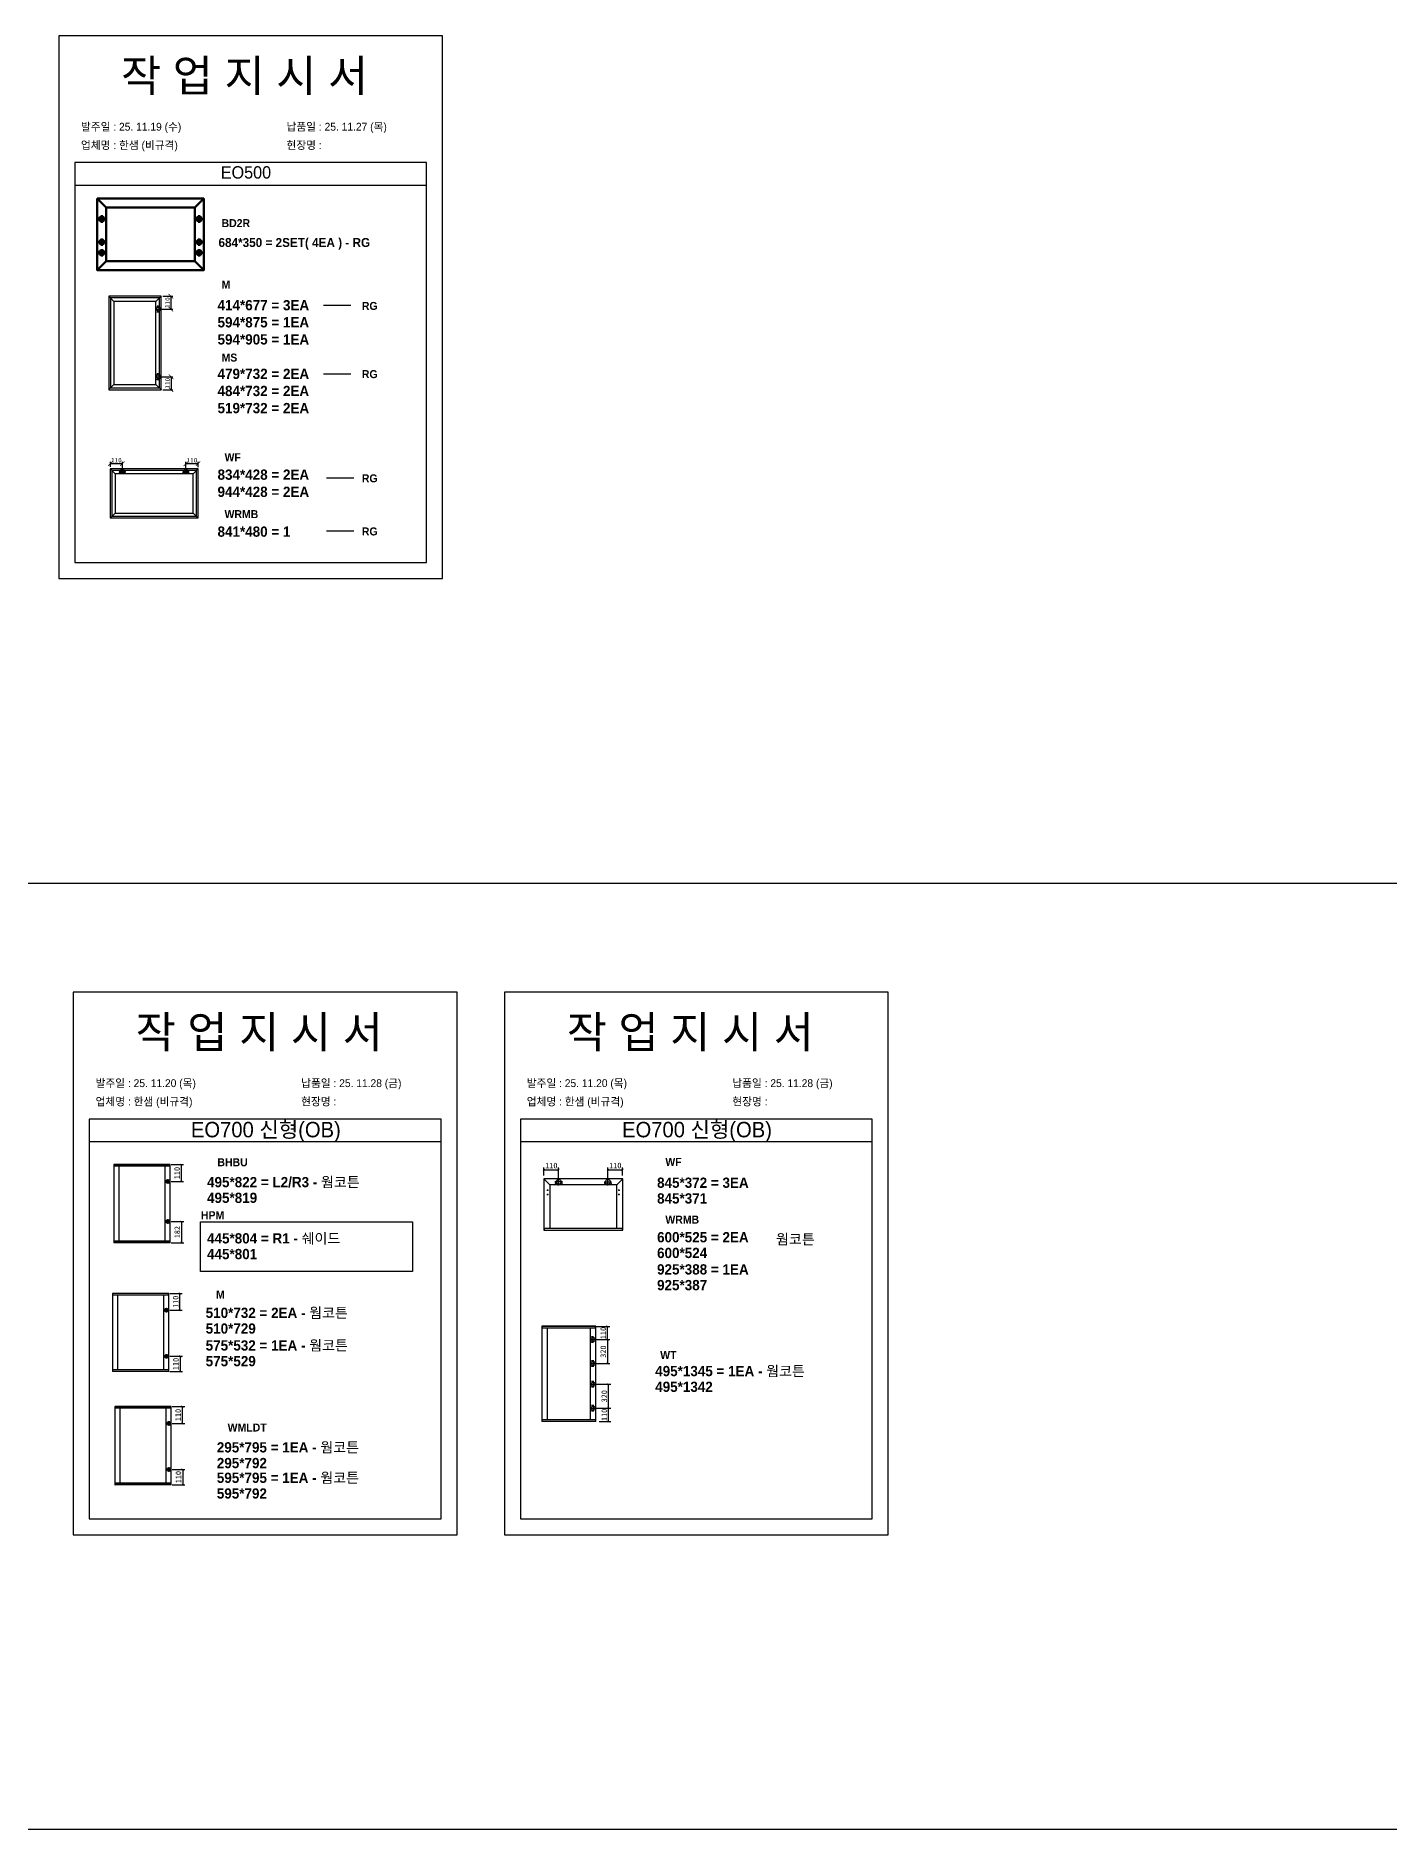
# Model space of a CAD drawing. Header units: millimetres. Extents: x -44117 to 256353, y -2095463 to 65325.
# Drawn here: x 114635 to 120560, y -491777 to -483923 of the extents above; entities that cross this region are included whole.
import ezdxf

# ---------------------------------------------------------------- set-up
doc = ezdxf.new("R2010")
doc.units = ezdxf.units.MM
doc.header["$LTSCALE"] = 10
doc.layers.add('Layer1', color=7, linetype='Continuous', lineweight=70)
doc.styles.add('MtX_Gulim', font='')
doc.styles.get('MtX_Gulim').set_extended_font_data('Gulim', bold=True)
doc.dimstyles.new('ISO-25', dxfattribs={"dimtxt": 2.5, "dimasz": 2.5, "dimexe": 1, "dimexo": 1, "dimtad": 1, "dimtxsty": 'Standard', "dimblk": 'ARCHTICK', "dimcen": 2.5, "dimadec": 0, "dimazin": 0, "dimtfac": 1, "dimtmove": 0, "dimatfit": 3, "dimfxl": 0, "dimarcsym": 0})

# ---------------------------------------------------------------- blocks, each defined once
blk = doc.blocks.new('_ArchTick')
at = {"color": 0, "linetype": 'ByBlock', "const_width": 0.15}
blk.add_lwpolyline([(-0.5, -0.5), (0.5, 0.5)], dxfattribs=at)
blk = doc.blocks.new('*D3932')
at = {"color": 0, "lineweight": -2}
for p, q in [((114961.1, -485811.3), (114961.1, -485788.8)), ((115013.8, -485821.2), (115013.8, -485788.8)), ((114961.1, -485796.8), (115013.8, -485796.8))]:
    blk.add_line(p, q, dxfattribs=at)
at = {"layer": 'Defpoints', "color": 0}
for p in [(114961.1, -485819.3), (115013.8, -485796.8), (115013.8, -485829.2)]:
    blk.add_point(p, dxfattribs=at)
at = {"color": 0, "lineweight": -2, "xscale": 20, "yscale": 20, "zscale": 20, "rotation": 180}
blk.add_blockref('_ArchTick', (114961.1, -485796.8), dxfattribs=at)
at = {"color": 0, "lineweight": -2, "xscale": 20, "yscale": 20, "zscale": 20}
blk.add_blockref('_ArchTick', (115013.8, -485796.8), dxfattribs=at)
at = {"color": 0, "insert": (114987.4, -485781.8), "char_height": 20, "attachment_point": 5}
blk.add_mtext('110', dxfattribs=at)
blk = doc.blocks.new('*D3933')
at = {"color": 0, "lineweight": -2}
for p, q in [((115291.8, -485821.2), (115291.8, -485788.8)), ((115344.9, -485811.8), (115344.9, -485788.8)), ((115291.8, -485796.8), (115344.9, -485796.8))]:
    blk.add_line(p, q, dxfattribs=at)
at = {"layer": 'Defpoints', "color": 0}
for p in [(115291.8, -485829.2), (115344.9, -485796.8), (115344.9, -485819.8)]:
    blk.add_point(p, dxfattribs=at)
at = {"color": 0, "lineweight": -2, "xscale": 20, "yscale": 20, "zscale": 20, "rotation": 180}
blk.add_blockref('_ArchTick', (115291.8, -485796.8), dxfattribs=at)
at = {"color": 0, "lineweight": -2, "xscale": 20, "yscale": 20, "zscale": 20}
blk.add_blockref('_ArchTick', (115344.9, -485796.8), dxfattribs=at)
at = {"color": 0, "insert": (115318.4, -485781.8), "char_height": 20, "attachment_point": 5}
blk.add_mtext('110', dxfattribs=at)
blk = doc.blocks.new('*D4007')
at = {"color": 0, "lineweight": -2}
for p, q in [((115191.6, -485063.7), (115234.2, -485063.7)), ((115226.2, -485063.7), (115226.2, -485119.8)), ((115181.1, -485119.8), (115234.2, -485119.8))]:
    blk.add_line(p, q, dxfattribs=at)
at = {"layer": 'Defpoints', "color": 0}
for p in [(115183.6, -485063.7), (115173.1, -485119.8), (115226.2, -485119.8)]:
    blk.add_point(p, dxfattribs=at)
at = {"color": 0, "lineweight": -2, "xscale": 20, "yscale": 20, "zscale": 20}
for p, rotation in [((115226.2, -485063.7), 90), ((115226.2, -485119.8), 270)]:
    blk.add_blockref('_ArchTick', p, dxfattribs=dict(at, rotation=rotation))
at = {"color": 0, "insert": (115211.2, -485091.8), "char_height": 20, "attachment_point": 5, "rotation": 90}
blk.add_mtext('110', dxfattribs=at)
blk = doc.blocks.new('*D4008')
at = {"color": 0, "lineweight": -2}
for p, q in [((115181, -485416.3), (115234.7, -485416.3)), ((115191.1, -485473), (115234.7, -485473)), ((115226.7, -485416.3), (115226.7, -485473))]:
    blk.add_line(p, q, dxfattribs=at)
at = {"layer": 'Defpoints', "color": 0}
for p in [(115173, -485416.3), (115183.1, -485473), (115226.7, -485473)]:
    blk.add_point(p, dxfattribs=at)
at = {"color": 0, "lineweight": -2, "xscale": 20, "yscale": 20, "zscale": 20}
for p, rotation in [((115226.7, -485416.3), 90), ((115226.7, -485473), 270)]:
    blk.add_blockref('_ArchTick', p, dxfattribs=dict(at, rotation=rotation))
at = {"color": 0, "insert": (115211.7, -485444.7), "char_height": 20, "attachment_point": 5, "rotation": 90}
blk.add_mtext('110', dxfattribs=at)
blk = doc.blocks.new('*D4015')
at = {"color": 0, "lineweight": -2}
for p, q in [((115227.4, -488866.9), (115282, -488866.9)), ((115272, -488940.5), (115272, -488866.9)), ((115227.4, -488940.5), (115282, -488940.5))]:
    blk.add_line(p, q, dxfattribs=at)
at = {"layer": 'Defpoints', "color": 0}
for p in [(115212.4, -488866.9), (115272, -488866.9), (115212.4, -488940.5)]:
    blk.add_point(p, dxfattribs=at)
at = {"color": 0, "lineweight": -2, "xscale": 10, "yscale": 10, "zscale": 10}
for p, rotation in [((115272, -488866.9), 90), ((115272, -488940.5), 270)]:
    blk.add_blockref('_ArchTick', p, dxfattribs=dict(at, rotation=rotation))
at = {"color": 0, "insert": (115253.2, -488903.7), "char_height": 25, "attachment_point": 5, "rotation": 90}
blk.add_mtext('110', dxfattribs=at)
blk = doc.blocks.new('*D4016')
at = {"color": 0, "lineweight": -2}
for p, q in [((115227.4, -489116.1), (115282.9, -489116.1)), ((115272.9, -489116.1), (115272.9, -489209.3)), ((115227.4, -489209.3), (115282.9, -489209.3))]:
    blk.add_line(p, q, dxfattribs=at)
at = {"layer": 'Defpoints', "color": 0}
for p in [(115212.4, -489116.1), (115212.4, -489209.3), (115272.9, -489209.3)]:
    blk.add_point(p, dxfattribs=at)
at = {"color": 0, "lineweight": -2, "xscale": 10, "yscale": 10, "zscale": 10}
for p, rotation in [((115272.9, -489116.1), 90), ((115272.9, -489209.3), 270)]:
    blk.add_blockref('_ArchTick', p, dxfattribs=dict(at, rotation=rotation))
at = {"color": 0, "insert": (115254.2, -489162.7), "char_height": 25, "attachment_point": 5, "rotation": 90}
blk.add_mtext('182', dxfattribs=at)
blk = doc.blocks.new('*D4017')
at = {"color": 0, "lineweight": -2}
for p, q in [((116859.4, -488914.6), (116859.4, -488880.1)), ((116859.4, -488890.1), (116923.9, -488890.1)), ((116923.9, -488927.4), (116923.9, -488880.1))]:
    blk.add_line(p, q, dxfattribs=at)
at = {"layer": 'Defpoints', "color": 0}
for p in [(116859.4, -488929.6), (116923.9, -488890.1), (116923.9, -488942.4)]:
    blk.add_point(p, dxfattribs=at)
at = {"color": 0, "lineweight": -2, "xscale": 10, "yscale": 10, "zscale": 10, "rotation": 180}
blk.add_blockref('_ArchTick', (116859.4, -488890.1), dxfattribs=at)
at = {"color": 0, "lineweight": -2, "xscale": 10, "yscale": 10, "zscale": 10}
blk.add_blockref('_ArchTick', (116923.9, -488890.1), dxfattribs=at)
at = {"color": 0, "insert": (116891.7, -488871.3), "char_height": 25, "attachment_point": 5}
blk.add_mtext('110', dxfattribs=at)
blk = doc.blocks.new('*D4018')
at = {"color": 0, "lineweight": -2}
for p, q in [((117139.5, -488927.4), (117139.5, -488880.1)), ((117139.5, -488890.1), (117204, -488890.1)), ((117204, -488914.6), (117204, -488880.1))]:
    blk.add_line(p, q, dxfattribs=at)
at = {"layer": 'Defpoints', "color": 0}
for p in [(117204, -488890.1), (117204, -488929.6), (117139.5, -488942.4)]:
    blk.add_point(p, dxfattribs=at)
at = {"color": 0, "lineweight": -2, "xscale": 10, "yscale": 10, "zscale": 10, "rotation": 180}
blk.add_blockref('_ArchTick', (117139.5, -488890.1), dxfattribs=at)
at = {"color": 0, "lineweight": -2, "xscale": 10, "yscale": 10, "zscale": 10}
blk.add_blockref('_ArchTick', (117204, -488890.1), dxfattribs=at)
at = {"color": 0, "insert": (117171.7, -488871.3), "char_height": 25, "attachment_point": 5}
blk.add_mtext('110', dxfattribs=at)
blk = doc.blocks.new('*D4019')
at = {"color": 0, "lineweight": -2}
for p, q in [((115221.3, -489431.1), (115275.9, -489431.1)), ((115265.9, -489504.7), (115265.9, -489431.1)), ((115221.3, -489504.7), (115275.9, -489504.7))]:
    blk.add_line(p, q, dxfattribs=at)
at = {"layer": 'Defpoints', "color": 0}
for p in [(115206.3, -489431.1), (115265.9, -489431.1), (115206.3, -489504.7)]:
    blk.add_point(p, dxfattribs=at)
at = {"color": 0, "lineweight": -2, "xscale": 10, "yscale": 10, "zscale": 10}
for p, rotation in [((115265.9, -489431.1), 90), ((115265.9, -489504.7), 270)]:
    blk.add_blockref('_ArchTick', p, dxfattribs=dict(at, rotation=rotation))
at = {"color": 0, "insert": (115247.1, -489467.9), "char_height": 25, "attachment_point": 5, "rotation": 90}
blk.add_mtext('110', dxfattribs=at)
blk = doc.blocks.new('*D4020')
at = {"color": 0, "lineweight": -2}
for p, q in [((115221.3, -489706.6), (115276.9, -489706.6)), ((115266.9, -489706.6), (115266.9, -489773.5)), ((115221.3, -489773.5), (115276.9, -489773.5))]:
    blk.add_line(p, q, dxfattribs=at)
at = {"layer": 'Defpoints', "color": 0}
for p in [(115206.3, -489706.6), (115206.3, -489773.5), (115266.9, -489773.5)]:
    blk.add_point(p, dxfattribs=at)
at = {"color": 0, "lineweight": -2, "xscale": 10, "yscale": 10, "zscale": 10}
for p, rotation in [((115266.9, -489706.6), 90), ((115266.9, -489773.5), 270)]:
    blk.add_blockref('_ArchTick', p, dxfattribs=dict(at, rotation=rotation))
at = {"color": 0, "insert": (115248.1, -489740), "char_height": 25, "attachment_point": 5, "rotation": 90}
blk.add_mtext('110', dxfattribs=at)
blk = doc.blocks.new('*D4021')
at = {"color": 0, "lineweight": -2}
for p, q in [((115232.2, -489926.7), (115286.8, -489926.7)), ((115276.8, -490000.3), (115276.8, -489926.7)), ((115232.2, -490000.3), (115286.8, -490000.3))]:
    blk.add_line(p, q, dxfattribs=at)
at = {"layer": 'Defpoints', "color": 0}
for p in [(115217.2, -489926.7), (115276.8, -489926.7), (115217.2, -490000.3)]:
    blk.add_point(p, dxfattribs=at)
at = {"color": 0, "lineweight": -2, "xscale": 10, "yscale": 10, "zscale": 10}
for p, rotation in [((115276.8, -489926.7), 90), ((115276.8, -490000.3), 270)]:
    blk.add_blockref('_ArchTick', p, dxfattribs=dict(at, rotation=rotation))
at = {"color": 0, "insert": (115258.1, -489963.5), "char_height": 25, "attachment_point": 5, "rotation": 90}
blk.add_mtext('110', dxfattribs=at)
blk = doc.blocks.new('*D4022')
at = {"color": 0, "lineweight": -2}
for p, q in [((115232.2, -490202.1), (115287.8, -490202.1)), ((115277.8, -490202.1), (115277.8, -490269)), ((115232.2, -490269), (115287.8, -490269))]:
    blk.add_line(p, q, dxfattribs=at)
at = {"layer": 'Defpoints', "color": 0}
for p in [(115217.2, -490202.1), (115217.2, -490269), (115277.8, -490269)]:
    blk.add_point(p, dxfattribs=at)
at = {"color": 0, "lineweight": -2, "xscale": 10, "yscale": 10, "zscale": 10}
for p, rotation in [((115277.8, -490202.1), 90), ((115277.8, -490269), 270)]:
    blk.add_blockref('_ArchTick', p, dxfattribs=dict(at, rotation=rotation))
at = {"color": 0, "insert": (115259, -490235.6), "char_height": 25, "attachment_point": 5, "rotation": 90}
blk.add_mtext('110', dxfattribs=at)
blk = doc.blocks.new('*D4023')
at = {"color": 0, "lineweight": -2}
for p, q in [((117090, -489575.5), (117147.9, -489575.5)), ((117090, -489633.4), (117147.9, -489633.4)), ((117137.9, -489633.4), (117137.9, -489575.5))]:
    blk.add_line(p, q, dxfattribs=at)
at = {"layer": 'Defpoints', "color": 0}
for p in [(117075, -489575.5), (117075, -489633.4), (117137.9, -489575.5)]:
    blk.add_point(p, dxfattribs=at)
at = {"color": 0, "lineweight": -2, "xscale": 10, "yscale": 10, "zscale": 10}
for p, rotation in [((117137.9, -489575.5), 90), ((117137.9, -489633.4), 270)]:
    blk.add_blockref('_ArchTick', p, dxfattribs=dict(at, rotation=rotation))
at = {"color": 0, "insert": (117119.2, -489604.5), "char_height": 25, "attachment_point": 5, "rotation": 90}
blk.add_mtext('110', dxfattribs=at)
blk = doc.blocks.new('*D4024')
at = {"color": 0, "lineweight": -2}
for p, q in [((117090, -489934), (117152.5, -489934)), ((117142.5, -489992.5), (117142.5, -489934)), ((117101.6, -489992.5), (117152.5, -489992.5))]:
    blk.add_line(p, q, dxfattribs=at)
at = {"layer": 'Defpoints', "color": 0}
for p in [(117075, -489934), (117142.5, -489934), (117086.6, -489992.5)]:
    blk.add_point(p, dxfattribs=at)
at = {"color": 0, "lineweight": -2, "xscale": 10, "yscale": 10, "zscale": 10}
for p, rotation in [((117142.5, -489934), 90), ((117142.5, -489992.5), 270)]:
    blk.add_blockref('_ArchTick', p, dxfattribs=dict(at, rotation=rotation))
at = {"color": 0, "insert": (117123.7, -489963.2), "char_height": 25, "attachment_point": 5, "rotation": 90}
blk.add_mtext('110', dxfattribs=at)
blk = doc.blocks.new('*D4025')
at = {"color": 0, "lineweight": -2}
for p, q in [((117090, -489828.8), (117152.5, -489828.8)), ((117142.5, -489934), (117142.5, -489828.8)), ((117090, -489934), (117152.5, -489934))]:
    blk.add_line(p, q, dxfattribs=at)
at = {"layer": 'Defpoints', "color": 0}
for p in [(117075, -489828.8), (117142.5, -489828.8), (117075, -489934)]:
    blk.add_point(p, dxfattribs=at)
at = {"color": 0, "lineweight": -2, "xscale": 10, "yscale": 10, "zscale": 10}
for p, rotation in [((117142.5, -489828.8), 90), ((117142.5, -489934), 270)]:
    blk.add_blockref('_ArchTick', p, dxfattribs=dict(at, rotation=rotation))
at = {"color": 0, "insert": (117123.7, -489881.4), "char_height": 25, "attachment_point": 5, "rotation": 90}
blk.add_mtext('320', dxfattribs=at)
blk = doc.blocks.new('*D4026')
at = {"color": 0, "lineweight": -2}
for p, q in [((117090, -489633.4), (117147.9, -489633.4)), ((117137.9, -489633.4), (117137.9, -489738.6)), ((117090, -489738.6), (117147.9, -489738.6))]:
    blk.add_line(p, q, dxfattribs=at)
at = {"layer": 'Defpoints', "color": 0}
for p in [(117075, -489633.4), (117075, -489738.6), (117137.9, -489738.6)]:
    blk.add_point(p, dxfattribs=at)
at = {"color": 0, "lineweight": -2, "xscale": 10, "yscale": 10, "zscale": 10}
for p, rotation in [((117137.9, -489633.4), 90), ((117137.9, -489738.6), 270)]:
    blk.add_blockref('_ArchTick', p, dxfattribs=dict(at, rotation=rotation))
at = {"color": 0, "insert": (117119.2, -489686), "char_height": 25, "attachment_point": 5, "rotation": 90}
blk.add_mtext('320', dxfattribs=at)

msp = doc.modelspace()

# ---------------------------------------------------------------- linework, layer by layer
for p, q in [((116344.99438, -484478.3232), (114804.99438, -484478.3232)), ((116344.99438, -484578.3232), (114804.99438, -484578.3232)), ((115183.60369, -485063.22265, 20.09702), (114954.0238, -485063.22265, 20.09702)), ((114954.0238, -485063.22265, 20.09702), (114954.0238, -485472.96613, 20.09702)), ((114954.5398, -485063.73865, 94.61404), (114954.0238, -485063.73865, 94.61404)), ((114954.5398, -485063.73865, 94.61404), (114954.5398, -485063.22265, 94.61404)), ((114976.98179, -485086.18064, 20.09702), (114954.5398, -485063.73865, 20.09702)), ((115175.98534, -485070.841, 20.09702), (114961.64215, -485070.841, 20.09702)), ((114961.64215, -485070.841, 20.09702), (114961.64215, -485465.34778, 20.09702)), ((115160.6457, -485086.18064, 20.09702), (115183.08769, -485063.73865, 20.09702)), ((115175.98534, -485465.34778, 20.09702), (115175.98534, -485070.841, 20.09702)), ((115183.08769, -485063.73865, 94.61404), (115183.08769, -485063.22265, 94.61404)), ((115183.08769, -485063.73865, 94.61404), (115183.08769, -485063.22265, 94.61404)), ((115183.08769, -485063.73865, 94.61404), (115183.60369, -485063.73865, 94.61404)), ((115183.08769, -485063.73865, 94.61404), (115183.60369, -485063.73865, 94.61404)), ((115183.60369, -485472.96613, 20.09702), (115183.60369, -485063.22265, 20.09702)), ((115160.6457, -485086.18064, 20.09702), (114976.98179, -485086.18064, 20.09702)), ((114976.98179, -485086.18064, 20.09702), (114976.98179, -485450.00814, 20.09702)), ((115159.01257, -485119.84549, 20.09702), (115187.08993, -485119.84549, 20.09702)), ((115160.6457, -485450.00814, 20.09702), (115160.6457, -485086.18064, 20.09702)), ((115164.55783, -485108.26354, 20.09702), (115172.27912, -485108.26354, 20.09702)), ((115164.55783, -485131.42743, 20.09702), (115172.27912, -485131.42743, 20.09702)), ((115168.41847, -485112.12419, 20.09702), (115168.41847, -485104.4029, 20.09702)), ((115168.41847, -485135.28808, 20.09702), (115168.41847, -485127.56679, 20.09702)), ((115173.05125, -485105.8068, 20.09702), (115173.05125, -485133.88417, 20.09702)), ((114954.5398, -485472.45013, 94.61404), (114954.0238, -485472.45013, 94.61404)), ((114954.0238, -485472.96613, 20.09702), (115183.60369, -485472.96613, 20.09702)), ((114976.98179, -485450.00814, 20.09702), (114954.5398, -485472.45013, 20.09702)), ((114954.5398, -485472.45013, 94.61404), (114954.5398, -485472.96613, 94.61404)), ((114961.64215, -485465.34778, 20.09702), (115175.98534, -485465.34778, 20.09702)), ((114976.98179, -485450.00814, 20.09702), (115160.6457, -485450.00814, 20.09702)), ((115159.0108, -485416.34329, 20.09702), (115187.08816, -485416.34329, 20.09702)), ((115160.6422, -485450.00814, 20.09702), (115183.08935, -485472.45013, 20.09702)), ((115164.29868, -485404.76134, 20.09702), (115172.01997, -485404.76134, 20.09702)), ((115164.29868, -485427.92523, 20.09702), (115172.01997, -485427.92523, 20.09702)), ((115168.15932, -485400.90069, 20.09702), (115168.15932, -485408.62199, 20.09702)), ((115168.15932, -485424.06458, 20.09702), (115168.15932, -485431.78588, 20.09702)), ((115173.04948, -485402.3046, 20.09702), (115173.04948, -485430.38196, 20.09702)), ((115181.54645, -485472.9679, 20.09702), (115181.54468, -485472.96613, 20.09702)), ((115183.08769, -485472.45013, 94.61404), (115183.60369, -485472.45013, 94.61404)), ((115183.08769, -485472.45013, 94.61404), (115183.08769, -485472.96613, 94.61404)), ((115183.08769, -485472.45013, 94.61404), (115183.60369, -485472.45013, 94.61404)), ((115183.08769, -485472.45013, 94.61404), (115183.08769, -485472.96613, 94.61404)), ((114960.65639, -485819.28959), (114960.65639, -486034.58859)), ((115344.912, -485819.28959), (114960.65639, -485819.28959)), ((114961.14029, -485819.77349, 69.88173), (114960.65639, -485819.77349, 69.88173)), ((114961.14029, -485819.77349, 69.88173), (114960.65639, -485819.77349, 69.88173)), ((114961.14029, -485819.77349, 69.88173), (114961.14029, -485819.28959, 69.88173)), ((114961.14029, -485819.77349, 69.88173), (114961.14029, -485819.28959, 69.88173)), ((114982.18629, -485840.81949), (114961.14029, -485819.77349)), ((114967.80084, -485826.43404), (114967.80084, -486027.44414)), ((115337.76755, -485826.43404), (114967.80084, -485826.43404)), ((114982.18629, -485840.81949), (114982.18629, -486013.05869)), ((115323.3821, -485840.81949), (114982.18629, -485840.81949)), ((115006.51604, -485833.53022), (114999.27504, -485833.53022)), ((115000.59162, -485829.18562), (115026.92244, -485829.18562)), ((115002.89554, -485837.15071), (115002.89554, -485829.90972)), ((115013.75704, -485842.35103), (115013.75704, -485816.0202)), ((115028.23903, -485833.53022), (115020.99804, -485833.53022)), ((115024.61853, -485837.15071), (115024.61853, -485829.90972)), ((115277.32936, -485833.77324), (115284.57036, -485833.77324)), ((115278.64594, -485829.18728), (115304.97677, -485829.18728)), ((115280.94986, -485837.39374), (115280.94986, -485830.15274)), ((115291.81136, -485842.35269), (115291.81136, -485816.02187)), ((115299.05236, -485833.77324), (115306.29335, -485833.77324)), ((115302.67286, -485837.39374), (115302.67286, -485830.15274)), ((115323.3821, -485840.82277), (115344.4281, -485819.77194)), ((115323.3821, -486013.05869), (115323.3821, -485840.81949)), ((115337.76755, -486027.44414), (115337.76755, -485826.43404)), ((115344.4281, -485819.77349, 69.88173), (115344.4281, -485819.28959, 69.88173)), ((115344.4281, -485819.77349, 69.88173), (115344.4281, -485819.28959, 69.88173)), ((115344.4281, -485819.77349, 69.88173), (115344.912, -485819.77349, 69.88173)), ((115344.4281, -485819.77349, 69.88173), (115344.912, -485819.77349, 69.88173)), ((115344.912, -486034.58859), (115344.912, -485819.28959)), ((115344.91367, -485821.21886), (115344.912, -485821.22052)), ((114982.18629, -486013.05869), (114961.14029, -486034.10469)), ((114982.18629, -486013.05869), (115323.3821, -486013.05869)), ((115323.3821, -486013.05869), (115344.4281, -486034.10469)), ((114961.14029, -486034.10469, 69.88173), (114960.65639, -486034.10469, 69.88173)), ((114960.65639, -486034.58859), (115344.912, -486034.58859)), ((114961.14029, -486034.10469, 69.88173), (114961.14029, -486034.58859, 69.88173)), ((114967.80084, -486027.44414), (115337.76755, -486027.44414)), ((115344.4281, -486034.10469, 69.88173), (115344.4281, -486034.58859, 69.88173)), ((115344.4281, -486034.10469, 69.88173), (115344.912, -486034.10469, 69.88173)), ((116408.97864, -488667.34212), (114868.97864, -488667.34212)), ((118296.57966, -488667.34212), (116756.57966, -488667.34212)), ((116408.97864, -488767.34212), (114868.97864, -488767.34212)), ((118296.57966, -488767.34212), (116756.57966, -488767.34212)), ((114976.50242, -488867.17663), (114976.50242, -489209.06351)), ((115223.00306, -488867.61936), (114976.50242, -488867.61936)), ((115223.00306, -488874.30952), (114976.50242, -488874.30952)), ((115222.7571, -488866.93066), (114976.74838, -488866.93066)), ((114998.39302, -488873.81759), (114998.39302, -489201.93063)), ((115200.8665, -489201.93063), (115200.8665, -488874.30952)), ((115221.77325, -488874.30952), (115221.77325, -488866.93066)), ((115223.00306, -489209.06351), (115223.00306, -488867.17663)), ((116859.10094, -488929.64181), (116859.10094, -489153.98214)), ((116885.44169, -488955.98256), (116859.18763, -488929.43253)), ((117203.98677, -488929.34585), (116859.3969, -488929.34585)), ((116923.91695, -488958.51166), (116923.91695, -488926.22483)), ((117139.46674, -488958.51166), (117139.46674, -488926.22483)), ((117177.94199, -488955.98256), (117204.19605, -488929.43253)), ((117204.28274, -489153.98214), (117204.28274, -488929.64181)), ((116872.4193, -488979.06772), (116878.33857, -488979.06772)), ((116872.4193, -488998.00938), (116878.33857, -488998.00938)), ((116875.37894, -488976.10808), (116875.37894, -488982.02735)), ((116875.37894, -488995.04974), (116875.37894, -489000.96901)), ((116885.44169, -488955.98256), (116885.44169, -489145.99112)), ((117177.94199, -488955.98256), (116885.44169, -488955.98256)), ((116940.06037, -488942.36824), (116907.77354, -488942.36824)), ((116912.9663, -488948.28751), (116908.23089, -488948.28751)), ((116910.59859, -488945.9198), (116910.59859, -488950.65522)), ((116939.60302, -488948.28751), (116934.8676, -488948.28751)), ((116937.23531, -488945.9198), (116937.23531, -488950.65522)), ((117123.32332, -488942.36824), (117155.61015, -488942.36824)), ((117128.51609, -488948.28751), (117123.78067, -488948.28751)), ((117126.14838, -488945.9198), (117126.14838, -488950.65522)), ((117155.1528, -488948.28751), (117150.41739, -488948.28751)), ((117152.7851, -488945.9198), (117152.7851, -488950.65522)), ((117177.94199, -489145.3992), (117177.94199, -488955.98256)), ((117190.96439, -488979.06772), (117185.04512, -488979.06772)), ((117190.96439, -488998.00938), (117185.04512, -488998.00938)), ((117188.00475, -488976.10808), (117188.00475, -488982.02735)), ((117188.00475, -488995.04974), (117188.00475, -489000.96901)), ((116859.10094, -489145.3992), (117204.28274, -489145.3992)), ((116859.10094, -489153.4494), (117203.98677, -489153.4494)), ((116859.3969, -489154.2781), (117203.98677, -489154.2781)), ((116860.58076, -489145.3992), (116860.58076, -489154.2781)), ((117202.80292, -489154.2781), (117202.80292, -489145.3992)), ((115223.00306, -489201.93063), (114976.50242, -489201.93063)), ((115223.00306, -489208.62079), (114976.50242, -489208.62079)), ((115222.7571, -489209.30948), (114976.74838, -489209.30948)), ((114977.73223, -489209.30948), (114977.73223, -489201.93063)), ((115221.77325, -489201.93063), (115221.77325, -489209.30948)), ((114970.42012, -489431.32638), (114970.42012, -489773.21327)), ((115216.92076, -489431.76911), (114970.42012, -489431.76911)), ((115216.92076, -489438.45927), (114970.42012, -489438.45927)), ((115216.6748, -489431.08042), (114970.66608, -489431.08042)), ((114992.31072, -489437.96735), (114992.31072, -489766.08038)), ((115194.7842, -489766.08038), (115194.7842, -489438.45927)), ((115215.69095, -489438.45927), (115215.69095, -489431.08042)), ((115216.92076, -489773.21327), (115216.92076, -489431.32638)), ((116849.70751, -489575.06102), (116849.70751, -489992.26889)), ((117086.70108, -489575.54034), (116849.70751, -489575.54034)), ((117086.70108, -489582.78329), (116849.70751, -489582.78329)), ((117086.43479, -489574.79474), (116849.97379, -489574.79474)), ((116851.03893, -489574.79474), (116851.03893, -489582.78329)), ((116873.40687, -489582.25072), (116873.40687, -489984.54663)), ((117060.45995, -489633.37742), (117089.50913, -489633.37742)), ((117062.73544, -489984.54663), (117062.73544, -489582.78329)), ((117072.32169, -489621.3946), (117068.06113, -489621.3946)), ((117070.19141, -489619.26432), (117070.19141, -489623.52488)), ((117074.98454, -489647.90201), (117074.98454, -489618.85283)), ((117085.36965, -489582.78329), (117085.36965, -489574.79474)), ((117086.70108, -489992.26889), (117086.70108, -489575.06102)), ((117072.32169, -489645.36024), (117068.06113, -489645.36024)), ((117070.19141, -489643.22996), (117070.19141, -489647.49052)), ((115216.92076, -489766.08038), (114970.42012, -489766.08038)), ((115216.92076, -489772.77055), (114970.42012, -489772.77055)), ((115216.6748, -489773.45924), (114970.66608, -489773.45924)), ((114971.64992, -489773.45924), (114971.64992, -489766.08038)), ((115215.69095, -489766.08038), (115215.69095, -489773.45924)), ((117060.45995, -489738.55997), (117089.50913, -489738.55997)), ((117072.32169, -489726.57714), (117068.06113, -489726.57714)), ((117072.32169, -489750.54278), (117068.06113, -489750.54278)), ((117070.19141, -489724.44686), (117070.19141, -489728.70742)), ((117070.19141, -489748.4125), (117070.19141, -489752.67306)), ((117074.98454, -489724.03537), (117074.98454, -489753.08455)), ((117060.45995, -489828.76996), (117089.50913, -489828.76996)), ((117072.32169, -489816.78713), (117068.06113, -489816.78713)), ((117072.32169, -489840.75277), (117068.06113, -489840.75277)), ((117070.19141, -489814.65685), (117070.19141, -489818.91741)), ((117070.19141, -489838.62249), (117070.19141, -489842.88305)), ((117074.98454, -489814.24537), (117074.98454, -489843.29455)), ((114981.32811, -489926.89931), (114981.32811, -490268.78619)), ((115227.82875, -489927.34204), (114981.32811, -489927.34204)), ((115227.82875, -489934.0322), (114981.32811, -489934.0322)), ((115227.58279, -489926.65334), (114981.57407, -489926.65334)), ((115003.21871, -489933.54027), (115003.21871, -490261.65331)), ((115205.69219, -490261.65331), (115205.69219, -489934.0322)), ((115226.59894, -489934.0322), (115226.59894, -489926.65334)), ((115227.82875, -490268.78619), (115227.82875, -489926.89931)), ((117060.45995, -489933.95249), (117089.50913, -489933.95249)), ((117072.32169, -489921.96966), (117068.06113, -489921.96966)), ((117072.32169, -489945.9353), (117068.06113, -489945.9353)), ((117070.19141, -489919.83938), (117070.19141, -489924.09994)), ((117070.19141, -489943.80502), (117070.19141, -489948.06558)), ((117074.98454, -489919.4279), (117074.98454, -489948.47708)), ((117086.70108, -489984.54663), (116849.70751, -489984.54663)), ((117086.70108, -489991.78958), (116849.70751, -489991.78958)), ((117086.43479, -489992.53518), (116849.97379, -489992.53518)), ((116851.03893, -489992.53518), (116851.03893, -489984.54663)), ((117085.36965, -489984.54663), (117085.36965, -489992.53518)), ((115227.82875, -490261.65331), (114981.32811, -490261.65331)), ((114982.55792, -490269.03216), (114982.55792, -490261.65331)), ((115226.59894, -490261.65331), (115226.59894, -490269.03216)), ((115227.82875, -490268.34347), (114981.32811, -490268.34347)), ((115227.58279, -490269.03216), (114981.57407, -490269.03216))]:
    msp.add_line(p, q)
at = {"color": 1}
for p, q in [((104015.69829, -487634.88151), (196284.84516, -487634.88151)), ((104015.69829, -487634.88151), (196284.84516, -487634.88151)), ((104015.69829, -491777.47505), (196284.84516, -491777.47505)), ((104015.69829, -491777.47505), (196284.84516, -491777.47505))]:
    msp.add_line(p, q, dxfattribs=at)
for points in [[(114734.99438, -486299.15348), (116414.99438, -486299.15348), (116414.99438, -483923.15348), (114734.99438, -483923.15348)], [(114798.97864, -490488.1724), (116478.97864, -490488.1724), (116478.97864, -488112.1724), (114798.97864, -488112.1724)], [(116686.57966, -490488.1724), (118366.57966, -490488.1724), (118366.57966, -488112.1724), (116686.57966, -488112.1724)], [(115356.25752, -489116.83377), (116284.22036, -489116.83377), (116284.22036, -489335.81978), (115356.25752, -489335.81978)]]:
    msp.add_lwpolyline(points, close=True)
for points in [[(114804.99438, -484478.3232), (114804.99438, -486229.15348), (116344.99438, -486229.15348), (116344.99438, -484478.3232)], [(115894.86719, -485102.78441), (116014.19208, -485102.78441)], [(115894.86719, -485403.54539), (116014.19208, -485403.54539)], [(115908.01291, -485859.03079), (116027.3378, -485859.03079)], [(115908.01291, -486091.53397), (116027.3378, -486091.53397)], [(114868.97864, -488667.34212), (114868.97864, -490418.1724), (116408.97864, -490418.1724), (116408.97864, -488667.34212)], [(116756.57966, -488667.34212), (116756.57966, -490418.1724), (118296.57966, -490418.1724), (118296.57966, -488667.34212)]]:
    msp.add_lwpolyline(points)
for centre, radius in [((115173.05125, -485119.84549, 20.09702), 9.00818), ((115168.41847, -485108.26354, 20.09702), 2.00754), ((115168.41847, -485131.42743, 20.09702), 2.00754), ((115173.04948, -485416.34329, 20.09702), 9.00818), ((115168.15932, -485404.76134, 20.09702), 2.00754), ((115168.15932, -485427.92523, 20.09702), 2.00754), ((115002.89554, -485833.53022), 1.88266), ((115013.75704, -485829.18562), 8.44783), ((115024.61853, -485833.53022), 1.88266), ((115280.94986, -485833.77324), 1.88266), ((115291.81136, -485829.18728), 8.44783), ((115302.67285, -485833.77324), 1.88266), ((116875.37894, -488979.06771), 0.88789), ((116875.37894, -488998.00938), 0.88789), ((116910.59859, -488948.28751), 0.94708), ((116923.91695, -488942.36824), 10.35872), ((116937.23531, -488948.28751), 0.94708), ((117126.14838, -488948.28751), 0.94708), ((117139.46674, -488942.36824), 10.35872), ((117152.7851, -488948.28751), 0.94708), ((117188.00475, -488979.06771), 0.88789), ((117188.00475, -488998.00938), 0.88789), ((117074.98454, -489633.37742), 9.31997), ((117070.19141, -489621.3946), 0.85211), ((117070.19141, -489645.36024), 0.85211), ((117074.98454, -489738.55997), 9.31997), ((117070.19141, -489726.57714), 0.85211), ((117070.19141, -489750.54278), 0.85211), ((117074.98454, -489828.76996), 9.31997), ((117070.19141, -489816.78713), 0.85211), ((117070.19141, -489840.75277), 0.85211), ((117074.98454, -489933.95249), 9.31997), ((117070.19141, -489921.96966), 0.85211), ((117070.19141, -489945.9353), 0.85211)]:
    msp.add_circle(centre, radius)
for centre, radius, start, end in [((115222.7571, -488867.17663), 0.24596, 0, 90), ((116859.3969, -488929.64181), 0.29596, 90, 180), ((117203.98677, -488929.64181), 0.29596, 0, 90), ((116859.3969, -489153.98214), 0.29596, 180, 270), ((117203.98677, -489153.98214), 0.29596, 270, 0), ((114976.74838, -489209.06352), 0.24596, 180, 270), ((115222.7571, -489209.06352), 0.24596, 270, 0), ((115216.6748, -489431.32638), 0.24596, 0, 90), ((116849.97379, -489575.06102), 0.26628, 90, 180), ((117086.43479, -489575.06102), 0.26628, 0, 90), ((114970.66608, -489773.21328), 0.24596, 180, 270), ((115216.6748, -489773.21328), 0.24596, 270, 0), ((115227.58279, -489926.89931), 0.24596, 0, 90), ((116849.97379, -489992.2689), 0.26628, 180, 270), ((117086.43479, -489992.2689), 0.26628, 270, 0), ((114981.57407, -490268.7862), 0.24596, 180, 270), ((115227.58279, -490268.7862), 0.24596, 270, 0)]:
    msp.add_arc(centre, radius, start, end)
at = {"layer": 'Layer1'}
for p, q in [((114903.9587, -484635.69621), (114943.20112, -484674.93864)), ((115330.63947, -484674.93864), (115369.8819, -484635.69621)), ((114923.44368, -484708.97912), (114923.44368, -484741.60223)), ((115349.54833, -484708.97912), (115349.54833, -484741.60223)), ((114923.97899, -484810.15221), (114923.97899, -484842.77532)), ((115350.08364, -484810.15221), (115350.08364, -484842.77532)), ((114903.9587, -484949.63563), (114943.20112, -484910.3932)), ((114943.20112, -484910.3932), (114903.9587, -484949.63563)), ((114923.44368, -484856.72395), (114923.44368, -484889.34706)), ((115330.63947, -484910.3932), (115369.8819, -484949.63563)), ((115349.54833, -484856.72395), (115349.54833, -484889.34706)), ((115212.36508, -488931.48194), (115212.36508, -488949.61234)), ((115212.36508, -489125.17441), (115212.36508, -489107.04401)), ((115206.28277, -489495.6317), (115206.28277, -489513.7621)), ((115206.28277, -489715.64006), (115206.28277, -489697.50966)), ((115217.19077, -489991.20462), (115217.19077, -490009.33502)), ((115217.19077, -490211.21298), (115217.19077, -490193.08258))]:
    msp.add_line(p, q, dxfattribs=at)
for points in [[(114903.9587, -484635.69621), (114903.9587, -484949.63563), (115369.8819, -484949.63563), (115369.8819, -484635.69621)], [(114943.20112, -484674.93864), (114943.20112, -484910.3932), (115330.63947, -484910.3932), (115330.63947, -484674.93864)], [(114939.75524, -484725.29068), (114907.13212, -484725.29068)], [(115365.85989, -484725.29068), (115333.23678, -484725.29068)], [(114940.29054, -484826.46377), (114907.66743, -484826.46377)], [(115366.3952, -484826.46377), (115333.77208, -484826.46377)], [(114939.75524, -484873.0355), (114907.13212, -484873.0355)], [(115365.85989, -484873.0355), (115333.23678, -484873.0355)], [(115221.43028, -488940.54714), (115203.29987, -488940.54714)], [(115221.43028, -489116.10921), (115203.29987, -489116.10921)], [(115215.34797, -489504.6969), (115197.21757, -489504.6969)], [(115215.34797, -489706.57486), (115197.21757, -489706.57486)], [(115226.25597, -490000.26982), (115208.12556, -490000.26982)], [(115226.25597, -490202.14778), (115208.12556, -490202.14778)]]:
    msp.add_lwpolyline(points, close=True, dxfattribs=at)
for centre, radius in [((114923.44368, -484725.29068), 10.87437), ((115349.54833, -484725.29068), 10.87437), ((114923.97899, -484826.46377), 10.87437), ((115350.08364, -484826.46377), 10.87437), ((114923.44368, -484873.0355), 10.87437), ((115349.54833, -484873.0355), 10.87437), ((115212.36508, -488940.54714), 6.04347), ((115212.36508, -489116.10921), 6.04347), ((115206.28277, -489504.6969), 6.04347), ((115206.28277, -489706.57486), 6.04347), ((115217.19077, -490000.26982), 6.04347), ((115217.19077, -490202.14778), 6.04347)]:
    msp.add_circle(centre, radius, dxfattribs=at)

# ---------------------------------------------------------------- texts
at = {"linetype": 'Continuous', "style": 'MtX_Gulim'}
for s, height, p in [('BD2R', 35.049344, (115448.08233, -484760.94064)), ('684*350 = 2SET( 4EA ) - RG', 39.2712622, (115434.64312, -484847.9133)), ('M', 35.04934, (115448.08233, -485029.70578)), ('RG', 35.049344, (116062.38911, -485123.54587)), ('MS', 35.049344, (115448.08233, -485349.66427)), ('RG', 35.049344, (116062.38911, -485422.1738)), ('WF', 35.049344, (115461.22805, -485785.95216)), ('RG', 35.049344, (116062.38911, -485878.64792)), ('WRMB', 35.049344, (115461.22805, -486035.51979)), ('RG', 35.049344, (116062.38911, -486111.15109)), ('BHBU', 35.049344, (115429.99017, -488874.15987)), ('WF', 35.049344, (117391.05823, -488872.31276)), ('HPM', 35.049344, (115357.8135, -489106.01439)), ('WRMB', 35.049344, (117391.05823, -489125.31952)), ('M', 35.04934, (115423.90787, -489453.52096)), ('WT', 35.049344, (117368.48436, -489718.59053)), ('WMLDT', 35.049344, (115474.76441, -490035.93639))]:
    msp.add_text(s, height=height, dxfattribs=at).set_placement(p)
at = {"attachment_point": 1}
for s, width, gutter_width, heights, insert, char_height in [('{\\fGulim|b0|i0|c129|p50;작 업 지 시 서}', 3307.3198183, 12.5, [-155.84554], (115007.80098, -484027.31599), 140), ('\\pt11;{\\fGulim|b0|i0|c129|p50;발주일 : 25. 11.19 (수)}', 3307.3198183, 12.5, [34.50412], (114832.59163, -484304.03641), 34.3), ('{\\fGulim|b0|i0|c129|p50;납품일 : 25. 11.27 (목)}', 3307.3198183, 12.5, [35.09023], (115732.56961, -484304.03641), 34.3), ('{\\fGulim|b0|i0|c129|p50;업체명 : 한샘 (비규격)}', 3307.3198183, 12.5, [36.11279], (114832.59163, -484384.69259), 34.3), ('{\\fGulim|b0|i0|c129|p50;현장명 : }', 3307.3198183, 12.5, [-38.2735], (115732.56961, -484384.69259), 34.3), ('{\\fGulim|b0|i0|c129|p50;EO500}', 5224.9748335, 19.74777, [57.05176], (115444.43641, -484494.02949), 54.1878762), ('{\\f굴림|b1|i0|c129|p50;414*677 = 3EA\\P594*875 = 1EA\\P594*905 = 1EA}', 13607.1496112, 175, [404.6559], (115430.4467, -485080.16905), 45), ('{\\f굴림|b1|i0|c129|p50;479*732 = 2EA\\P484*732 = 2EA\\P519*732 = 2EA}', 13607.1496112, 175, [404.6559], (115430.4467, -485380.93004), 45), ('{\\f굴림|b1|i0|c129|p50;834*428 = 2EA\\P944*428 = 2EA}', 13607.1496112, 175, [404.6559], (115430.4467, -485822.47276), 45), ('{\\f굴림|b1|i0|c129|p50;841*480 = 1}', 13607.1496112, 175, [404.6559], (115430.4467, -486072.04039), 45), ('{\\fGulim|b0|i0|c129|p50;작 업 지 시 서}', 3307.3198183, 12.5, [-155.84554], (115071.78524, -488216.33491), 140), ('{\\fGulim|b0|i0|c129|p50;작 업 지 시 서}', 3307.3198183, 12.5, [-155.84554], (116959.38627, -488216.33491), 140), ('\\pt11;{\\fGulim|b0|i0|c129|p50;발주일 : 25. 11.20 (목)}', 3307.3198183, 12.5, [34.50412], (114896.57589, -488493.05533), 34.3), ('{\\fGulim|b0|i0|c129|p50;납품일 : 25. 11.28 (금)}', 3307.3198183, 12.5, [35.09023], (115796.55387, -488493.05533), 34.3), ('\\pt11;{\\fGulim|b0|i0|c129|p50;발주일 : 25. 11.20 (목)}', 3307.3198183, 12.5, [34.50412], (116784.17691, -488493.05533), 34.3), ('{\\fGulim|b0|i0|c129|p50;납품일 : 25. 11.28 (금)}', 3307.3198183, 12.5, [35.09023], (117684.1549, -488493.05533), 34.3), ('{\\fGulim|b0|i0|c129|p50;업체명 : 한샘 (비규격)}', 3307.3198183, 12.5, [36.11279], (114896.57589, -488573.71151), 34.3), ('{\\fGulim|b0|i0|c129|p50;현장명 : }', 3307.3198183, 12.5, [-38.2735], (115796.55387, -488573.71151), 34.3), ('{\\fGulim|b0|i0|c129|p50;업체명 : 한샘 (비규격)}', 3307.3198183, 12.5, [36.11279], (116784.17691, -488573.71151), 34.3), ('{\\fGulim|b0|i0|c129|p50;현장명 : }', 3307.3198183, 12.5, [-38.2735], (117684.1549, -488573.71151), 34.3), ('{\\fGulim|b0|i0|c129|p50;EO700 신형(OB)}', 1597.0710432, 6.03612, [-85.06834], (115313.85614, -488679.77035), 67.6045736), ('{\\fGulim|b0|i0|c129|p50;EO700 신형(OB)}', 1597.0710432, 6.03612, [-85.06834], (117201.45717, -488679.77035), 67.6045736), ('{\\f굴림|b1|i0|c129|p50;495*822 = L2/R3 - 웜코튼}', 13607.1496112, 175, [46.36905], (115384.56635, -488921.06849), 45), ('{\\f굴림|b1|i0|c129|p50;845*372 = 3EA}', 13607.1496112, 175, [-46.36905], (117354.77256, -488923.65996), 45), ('{\\f굴림|b1|i0|c129|p50;\\C1;495*819}', 13607.1496112, 175, [-46.25], (115384.56635, -488989.87835), 45), ('{\\f굴림|b1|i0|c129|p50;\\C1;845*371}', 13607.1496112, 175, [-46.25], (117354.77256, -488992.46982), 45), ('{\\f굴림|b1|i0|c129|p50;445*804 = R1 - 쉐이드}', 13607.1496112, 175, [46.36905], (115384.56635, -489167.36067), 45), ('{\\f굴림|b1|i0|c129|p50;600*525 = 2EA}', 13607.1496112, 175, [-46.30952], (117354.77256, -489162.45286), 45), ('{\\f굴림|b1|i0|c129|p50;웜코튼}', 13607.1496112, 175, [-48.57143], (117875.67342, -489171.37085), 45), ('{\\f굴림|b1|i0|c129|p50;\\C1;445*801}', 13607.1496112, 175, [46.25], (115384.56635, -489236.17053), 45), ('{\\f굴림|b1|i0|c129|p50;\\C1;600*524}', 13607.1496112, 175, [-46.19048], (117354.77256, -489231.26272), 45), ('{\\f굴림|b1|i0|c129|p50;925*388 = 1EA}', 13607.1496112, 175, [-46.36905], (117354.77256, -489303.32028), 45), ('{\\f굴림|b1|i0|c129|p50;\\C1;925*387}', 13607.1496112, 175, [-46.19048], (117354.77256, -489372.13014), 45), ('{\\f굴림|b1|i0|c129|p50;510*732 = 2EA - 웜코튼}', 13607.1496112, 175, [-48.57143], (115378.48405, -489493.56683), 45), ('{\\f굴림|b1|i0|c129|p50;\\C1;510*729}', 13607.1496112, 175, [-46.25], (115378.48405, -489562.37669), 45), ('{\\f굴림|b1|i0|c129|p50;575*532 = 1EA - 웜코튼}', 13607.1496112, 175, [-48.57143], (115378.48405, -489636.41028), 45), ('{\\f굴림|b1|i0|c129|p50;\\C1;575*529}', 13607.1496112, 175, [46.25], (115378.48405, -489705.22014), 45), ('{\\f굴림|b1|i0|c129|p50;495*1345 = 1EA - 웜코튼}', 13607.1496112, 175, [-48.57143], (117346.59005, -489748.72924), 45), ('{\\f굴림|b1|i0|c129|p50;\\C1;495*1342}', 13607.1496112, 175, [-46.25], (117346.59005, -489817.5391), 45), ('{\\f굴림|b1|i0|c129|p50;295*795 = 1EA - 웜코튼}', 13607.1496112, 175, [-48.57143], (115427.29153, -490082.77599), 45), ('{\\f굴림|b1|i0|c129|p50;\\C1;295*792}', 13607.1496112, 175, [-46.19048], (115427.29153, -490151.58585), 45), ('{\\f굴림|b1|i0|c129|p50;595*795 = 1EA - 웜코튼}', 13607.1496112, 175, [-48.57143], (115427.29153, -490216.03096), 45), ('{\\f굴림|b1|i0|c129|p50;\\C1;595*792}', 13607.1496112, 175, [-46.19048], (115427.29153, -490284.84082), 45)]:
    msp.add_mtext_dynamic_manual_height_columns(s, width=width, gutter_width=gutter_width, heights=heights, dxfattribs=dict(at, insert=insert, char_height=char_height))

# ---------------------------------------------------------------- dimensions: what is measured, and where the dimension line sits
for base, p1, p2, angle, text, override, picture, middle in [((115226.17484, -485119.84549, 20.09702), (115183.60369, -485063.73865, 94.61404), (115173.05125, -485119.84549, 20.09702), 90, '110', {"dimscale": 8}, '*D4007', (115211.17484, -485091.79207, 20.09702)), ((115226.69166, -485472.96613, 20.09702), (115173.04948, -485416.34329, 20.09702), (115183.08769, -485472.96613, 94.61404), 90, '110', {"dimscale": 8, "dimtxsty": 'Standard'}, '*D4008', (115211.69166, -485444.65471, 20.09702)), ((115013.75704, -485796.81493), (114961.14029, -485819.28959, 69.88173), (115013.75704, -485829.18562), 180, '110', {"dimscale": 8}, '*D3932', (114987.44866, -485781.81493)), ((115344.912, -485796.81493), (115291.81136, -485829.18728), (115344.912, -485819.77349, 69.88173), 180, '110', {"dimscale": 8, "dimtxsty": 'Standard'}, '*D3933', (115318.36168, -485781.81493)), ((115271.97885, -488866.93066), (115212.36508, -488940.54714), (115212.36508, -488866.93066), 90, '110', {"dimscale": 10, "dimasz": 1, "dimexo": 1.5, "dimtxsty": 'Standard'}, '*D4015', (115253.22885, -488903.7389)), ((115272.93232, -489209.30948), (115212.36508, -489116.10921), (115212.36508, -489209.30948), 90, '182', {"dimscale": 10, "dimasz": 1, "dimexo": 1.5, "dimtxsty": 'Standard'}, '*D4016', (115254.18232, -489162.70935)), ((115265.89655, -489431.08042), (115206.28277, -489504.6969), (115206.28277, -489431.08042), 90, '110', {"dimscale": 10, "dimasz": 1, "dimexo": 1.5, "dimtxsty": 'Standard'}, '*D4019', (115247.14655, -489467.88866)), ((117137.90968, -489738.55997), (117074.98454, -489633.37742), (117074.98454, -489738.55997), 90, '320', {"dimscale": 10, "dimasz": 1, "dimexo": 1.5, "dimtxsty": 'Standard'}, '*D4026', (117119.15968, -489685.9687)), ((115266.85002, -489773.45924), (115206.28277, -489706.57486), (115206.28277, -489773.45924), 90, '110', {"dimscale": 10, "dimasz": 1, "dimexo": 1.5, "dimtxsty": 'Standard'}, '*D4020', (115248.10002, -489740.01705)), ((117142.48114, -489828.76996), (117074.98454, -489933.95249), (117074.98454, -489828.76996), 90, '320', {"dimscale": 10, "dimasz": 1, "dimexo": 1.5, "dimtxsty": 'Standard'}, '*D4025', (117123.73114, -489881.36123)), ((115276.80454, -489926.65334), (115217.19077, -490000.26982), (115217.19077, -489926.65334), 90, '110', {"dimscale": 10, "dimasz": 1, "dimexo": 1.5, "dimtxsty": 'Standard'}, '*D4021', (115258.05454, -489963.46158)), ((117142.48114, -489933.95249), (117086.62308, -489992.45719), (117074.98454, -489933.95249), 90, '110', {"dimscale": 10, "dimasz": 1, "dimexo": 1.5, "dimtxsty": 'Standard'}, '*D4024', (117123.73114, -489963.20484)), ((115277.75801, -490269.03216), (115217.19077, -490202.14778), (115217.19077, -490269.03216), 90, '110', {"dimscale": 10, "dimasz": 1, "dimexo": 1.5, "dimtxsty": 'Standard'}, '*D4022', (115259.00801, -490235.58997))]:
    dim = msp.add_linear_dim(base=base, p1=p1, p2=p2, angle=angle, text=text, dimstyle='ISO-25', override=override)
    dim.commit()
    dim.dimension.update_dxf_attribs({"geometry": picture, "text_midpoint": middle})
for base, p1, p2, picture, middle in [((116923.91695, -488890.06141), (116859.3969, -488929.64181), (116923.91695, -488942.36824), '*D4017', (116891.65693, -488871.31141)), ((117203.98677, -488890.06141), (117139.46673, -488942.36824), (117203.98677, -488929.64181), '*D4018', (117171.72675, -488871.31141))]:
    dim = msp.add_linear_dim(base=base, p1=p1, p2=p2, text='110', dimstyle='ISO-25', override={"dimscale": 10, "dimasz": 1, "dimexo": 1.5, "dimtxsty": 'Standard'})
    dim.commit()
    dim.dimension.update_dxf_attribs({"geometry": picture, "text_midpoint": middle})
dim = msp.add_linear_dim(base=(117137.90968, -489575.54034), p1=(117074.98454, -489633.37742), p2=(117074.98454, -489575.54034), angle=90, text='110', dimstyle='ISO-25', override={"dimscale": 10, "dimasz": 1, "dimexo": 1.5, "dimtxsty": 'Standard'})
dim.commit()
dim.dimension.update_dxf_attribs({"geometry": '*D4023', "text_midpoint": (117137.90968, -489604.45888), "dimtype": 160})

doc.saveas('drawing.dxf')
